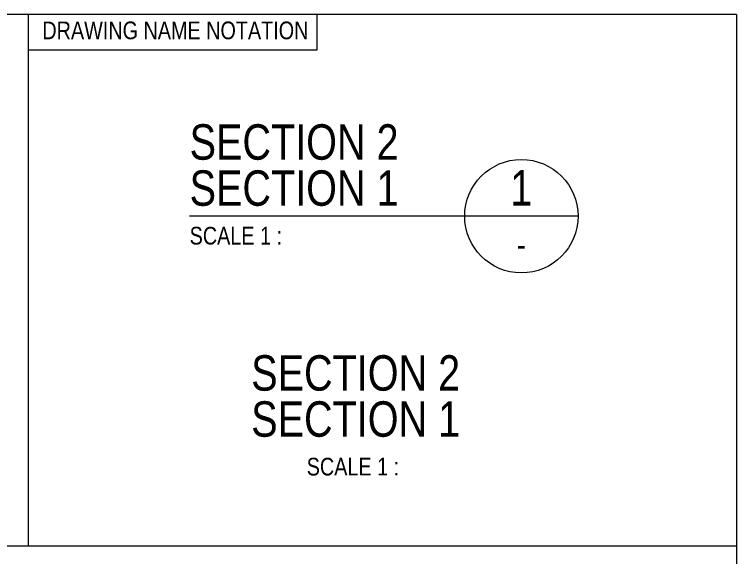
# Model space of a CAD drawing. Header units: millimetres. Extents: x -186788 to 266101, y -9748 to 236614.
# Drawn here: x -95957 to -85762, y 205668 to 213317 of the extents above; entities that cross this region are included whole.
import ezdxf
from ezdxf.enums import TextEntityAlignment as Align

# ---------------------------------------------------------------- set-up
doc = ezdxf.new("R2010")
doc.units = ezdxf.units.MM
doc.header["$MEASUREMENT"] = 0
for name, color, linetype, lineweight in [('NDC_FRAME', 7, 'Continuous', 20), ('NDC_S_THIN LINE', 8, 'Continuous', 9), ('NDC_S_VN TEXT', 7, 'Continuous', 20)]:
    doc.layers.add(name, color=color, linetype=linetype, lineweight=lineweight)
doc.styles.add('ARIAL', font='arial.ttf', dxfattribs={"width": 0.8})
doc.styles.add('kata_text', font='arial.ttf', dxfattribs={"width": 0.8})
doc.styles.add('NDC_VIE TXT', font='arial.ttf', dxfattribs={"width": 0.8})

# ---------------------------------------------------------------- blocks, each defined once
blk = doc.blocks.new('*U222')
at = {"color": 0, "linetype": 'ByBlock', "lineweight": -2}
blk.add_line((8, 0), (-46.83, 0), dxfattribs=at)
blk.add_circle((0, 0), 8, dxfattribs=at)
at = {"color": 6, "linetype": 'ByBlock', "lineweight": -2, "style": 'kata_text', "width": 0.8}
blk.add_attdef('SECTDET2', (-46.83, 7.97), '', height=5, dxfattribs=at)
at = {"color": 0, "linetype": 'ByBlock', "lineweight": -2, "style": 'kata_text', "width": 0.8}
blk.add_attdef('SECTDET1', (-46.83, 1.47), '', height=5, dxfattribs=at)
blk.add_attdef('DETT', text='', height=5, dxfattribs=at).set_placement((0, 4), align=Align.MIDDLE)
at = {"color": 3, "lineweight": 25, "style": 'kata_text', "width": 0.8}
blk.add_attdef('SSCALE', (-46.83, -4), '', height=2.5, dxfattribs=at)
at = {"color": 3, "lineweight": 35, "style": 'kata_text', "width": 0.8}
blk.add_attdef('C/REF', text='', height=3.5, dxfattribs=at).set_placement((0, -4), align=Align.MIDDLE)
blk = doc.blocks.new('kata_block_TD')
at = {"color": 6, "linetype": 'ByBlock', "lineweight": -2, "style": 'kata_text', "width": 0.8}
blk.add_attdef('SECTDET2', text='', height=5, dxfattribs=at).set_placement((0, 7.97), align=Align.CENTER)
at = {"color": 0, "linetype": 'ByBlock', "lineweight": -2, "style": 'kata_text', "width": 0.8}
blk.add_attdef('SECTDET1', text='', height=5, dxfattribs=at).set_placement((0, 1.47), align=Align.CENTER)
at = {"color": 3, "lineweight": 25, "style": 'kata_text', "width": 0.8}
blk.add_attdef('SSCALE', text='', height=2.5, dxfattribs=at).set_placement((0, -4), align=Align.CENTER)
blk = doc.blocks.new('NDC_S_ISO_A1_B3CC1')
at = {"layer": 'NDC_FRAME'}
for p, q in [((-81604.8, 76145), (-111604.8, 76145)), ((-91604.8, 76145), (-91604.8, 68645)), ((-87525.8, 75645), (-87525.8, 76145)), ((-81604.8, 76145), (-81604.8, 46145)), ((-91604.8, 75645), (-87525.8, 75645)), ((-111604.8, 68645), (-81604.8, 68645))]:
    blk.add_line(p, q, dxfattribs=at)
at = {"layer": 'NDC_S_THIN LINE', "xscale": 100, "yscale": 100, "zscale": 100}
blk.add_blockref('*U222', (-84642.8, 73298.4), dxfattribs=at).add_auto_attribs({'SECTDET1': 'SECTION 1', 'SECTDET2': 'SECTION 2', 'DETT': '1', 'C/REF': '-', 'SSCALE': 'SCALE 1 : '})
at = {"layer": 'NDC_S_THIN LINE'}
ref = blk.add_blockref('kata_block_TD', (-86981.7, 70039.4), dxfattribs=dict(at, xscale=100, yscale=100, zscale=100))
ref.add_attrib('SECTDET1', 'SECTION 1', dxfattribs={"layer": '0', "color": 0, "linetype": 'ByBlock', "lineweight": -2, "height": 500, "style": 'ARIAL', "width": 0.8}).set_placement((-86981.7, 70186.5), align=Align.CENTER)
ref.add_attrib('SECTDET2', 'SECTION 2', dxfattribs={"layer": '0', "color": 6, "linetype": 'ByBlock', "lineweight": -2, "height": 500, "style": 'ARIAL', "width": 0.8}).set_placement((-86981.7, 70836.5), align=Align.CENTER)
ref.add_attrib('SSCALE', 'SCALE 1 : ', dxfattribs={"layer": '0', "color": 3, "lineweight": 25, "height": 250, "style": 'ARIAL', "width": 0.8}).set_placement((-86981.7, 69639.6), align=Align.CENTER)
at = {"layer": 'NDC_S_VN TEXT', "color": 3, "style": 'NDC_VIE TXT', "width": 0.8}
blk.add_text('DRAWING NAME NOTATION', height=250, dxfattribs=at).set_placement((-91404.8, 75920), align=Align.MIDDLE_LEFT)

msp = doc.modelspace()

# ---------------------------------------------------------------- block references
msp.add_blockref('NDC_S_ISO_A1_B3CC1', (-4157.6, 137172.4))

doc.saveas('drawing.dxf')
